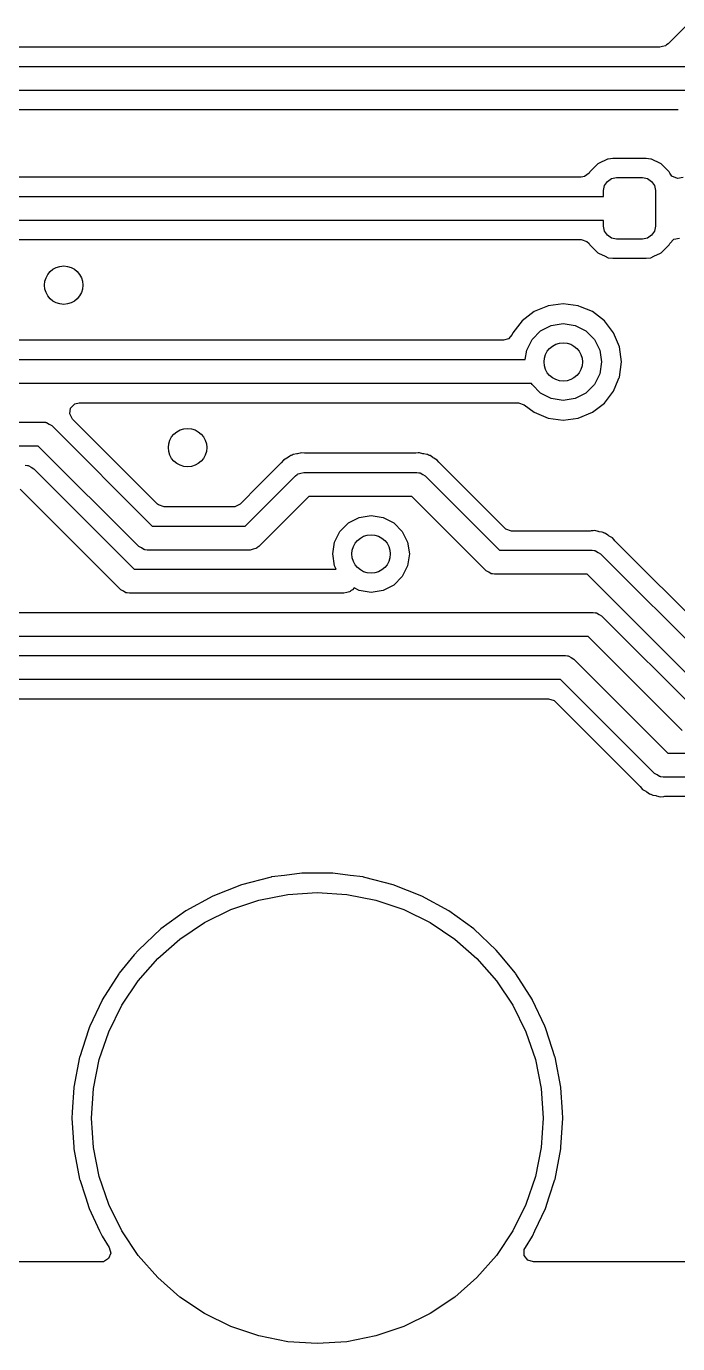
# Model space of a CAD drawing. Extents: x -27 to 355, y -108 to 35.
# Drawn here: x 315.21 to 321.99, y 11.78 to 25.5 of the extents above; entities that cross this region are included whole.
import ezdxf

# ---------------------------------------------------------------- set-up
doc = ezdxf.new("R2010")
doc.units = 0
doc.layers.add('BLACK', color=7, linetype='CONTINUOUS')

msp = doc.modelspace()

# ---------------------------------------------------------------- linework, layer by layer
at = {"layer": 'BLACK', "linetype": 'CONTINUOUS'}
for p, q in [((322.889, 26.3126), (321.892, 25.3153)), ((321.804, 25.2786), (314.596, 25.2786)), ((321.833, 25.2873), (321.804, 25.2786)), ((321.863, 25.2938), (321.833, 25.2873)), ((321.868, 25.2977), (321.863, 25.2938)), ((321.871, 25.2984), (321.868, 25.2977)), ((321.874, 25.3019), (321.871, 25.2984)), ((321.892, 25.3153), (321.874, 25.3019)), ((314.462, 25.0791), (322.171, 25.0791)), ((322.171, 24.8291), (314.41, 24.8291)), ((314.429, 24.6286), (321.995, 24.6286)), ((321.16, 24.0641), (321.076, 23.9804)), ((321.167, 24.0677), (321.16, 24.0641)), ((321.26, 24.1109), (321.167, 24.0677)), ((321.167, 24.0677), (321.167, 24.0677)), ((321.267, 24.1141), (321.26, 24.1109)), ((321.26, 24.1109), (321.26, 24.1109)), ((321.316, 24.1205), (321.267, 24.1141)), ((321.664, 24.1205), (321.316, 24.1205)), ((321.713, 24.1141), (321.664, 24.1205)), ((321.72, 24.1109), (321.713, 24.1141)), ((321.813, 24.0677), (321.72, 24.1109)), ((321.72, 24.1109), (321.72, 24.1109)), ((321.82, 24.0641), (321.813, 24.0677)), ((321.813, 24.0677), (321.813, 24.0677)), ((321.904, 23.9804), (321.82, 24.0641)), ((320.988, 23.9255), (312.679, 23.9255)), ((321.02, 23.9309), (320.988, 23.9255)), ((321.069, 23.9677), (321.02, 23.9309)), ((321.072, 23.9726), (321.069, 23.9677)), ((321.076, 23.9804), (321.072, 23.9726)), ((321.23, 23.8367), (321.26, 23.8805)), ((321.26, 23.8805), (321.303, 23.9097)), ((321.303, 23.9097), (321.355, 23.92)), ((321.355, 23.92), (321.625, 23.92)), ((321.625, 23.92), (321.677, 23.9097)), ((321.677, 23.9097), (321.72, 23.8805)), ((321.72, 23.8805), (321.75, 23.8367)), ((321.91, 23.9671), (321.904, 23.9804)), ((321.932, 23.9365), (321.91, 23.9671)), ((321.988, 23.9107), (321.932, 23.9365)), ((322.048, 23.9223), (321.988, 23.9107)), ((321.22, 23.785), (321.23, 23.8367)), ((321.22, 23.725), (321.22, 23.785)), ((321.75, 23.8367), (321.76, 23.785)), ((321.76, 23.785), (321.76, 23.415)), ((312.555, 23.725), (321.22, 23.725)), ((321.22, 23.475), (312.504, 23.475)), ((321.22, 23.415), (321.22, 23.475)), ((321.23, 23.3633), (321.22, 23.415)), ((321.26, 23.3195), (321.23, 23.3633)), ((321.75, 23.3633), (321.72, 23.3195)), ((321.76, 23.415), (321.75, 23.3633)), ((312.893, 23.2745), (320.988, 23.2745)), ((320.988, 23.2745), (321.046, 23.2556)), ((321.046, 23.2556), (321.069, 23.2323)), ((321.069, 23.2323), (321.072, 23.2274)), ((321.072, 23.2274), (321.076, 23.2196)), ((321.076, 23.2196), (321.16, 23.1359)), ((321.303, 23.2903), (321.26, 23.3195)), ((321.355, 23.28), (321.303, 23.2903)), ((321.625, 23.28), (321.355, 23.28)), ((321.677, 23.2903), (321.625, 23.28)), ((321.72, 23.3195), (321.677, 23.2903)), ((321.82, 23.1359), (321.904, 23.2196)), ((321.904, 23.2196), (321.91, 23.2329)), ((321.91, 23.2329), (321.952, 23.2777)), ((321.952, 23.2777), (322.012, 23.2893)), ((321.16, 23.1359), (321.167, 23.1323)), ((321.167, 23.1323), (321.167, 23.1323)), ((321.167, 23.1323), (321.236, 23.1005)), ((321.236, 23.1005), (321.267, 23.0859)), ((321.267, 23.0859), (321.316, 23.0795)), ((321.316, 23.0795), (321.664, 23.0795)), ((321.664, 23.0795), (321.713, 23.0859)), ((321.713, 23.0859), (321.744, 23.1005)), ((321.744, 23.1005), (321.813, 23.1323)), ((321.813, 23.1323), (321.82, 23.1359)), ((321.813, 23.1323), (321.813, 23.1323)), ((320.497, 22.5245), (320.372, 22.4283)), ((320.62, 22.5753), (320.497, 22.5245)), ((320.637, 22.5826), (320.62, 22.5753)), ((320.643, 22.585), (320.637, 22.5826)), ((320.8, 22.6057), (320.643, 22.585)), ((320.957, 22.585), (320.8, 22.6057)), ((320.963, 22.5826), (320.957, 22.585)), ((320.98, 22.5753), (320.963, 22.5826)), ((321.103, 22.5245), (320.98, 22.5753)), ((321.228, 22.4283), (321.103, 22.5245)), ((320.372, 22.4283), (320.275, 22.3028)), ((320.565, 22.3236), (320.676, 22.3804)), ((320.676, 22.3804), (320.8, 22.4)), ((320.8, 22.4), (320.924, 22.3804)), ((320.924, 22.3804), (321.035, 22.3236)), ((321.325, 22.3028), (321.228, 22.4283)), ((320.229, 22.2401), (320.177, 22.2255)), ((320.269, 22.2866), (320.229, 22.2401)), ((320.273, 22.2968), (320.269, 22.2866)), ((320.275, 22.3028), (320.273, 22.2968)), ((320.273, 22.2968), (320.273, 22.2968)), ((320.42, 22.1236), (320.476, 22.2351)), ((320.476, 22.2351), (320.565, 22.3236)), ((321.035, 22.3236), (321.124, 22.2351)), ((321.124, 22.2351), (321.18, 22.1236)), ((321.385, 22.1568), (321.325, 22.3028)), ((320.177, 22.2255), (313.744, 22.2255)), ((320.404, 22.025), (320.42, 22.1236)), ((321.18, 22.1236), (321.2, 22)), ((321.406, 22), (321.385, 22.1568)), ((313.62, 22.025), (320.404, 22.025)), ((321.2, 22), (321.18, 21.8764)), ((321.385, 21.8432), (321.406, 22)), ((321.18, 21.8764), (321.124, 21.7649)), ((321.373, 21.815), (321.383, 21.8372)), ((321.383, 21.8372), (321.385, 21.8432)), ((320.471, 21.775), (313.568, 21.775)), ((320.476, 21.7649), (320.471, 21.775)), ((320.565, 21.6764), (320.476, 21.7649)), ((321.124, 21.7649), (321.035, 21.6764)), ((321.228, 21.5717), (321.325, 21.6972)), ((321.325, 21.6972), (321.373, 21.815)), ((315.672, 21.5204), (315.716, 21.5637)), ((315.716, 21.5637), (315.761, 21.5745)), ((315.761, 21.5745), (320.334, 21.5745)), ((320.334, 21.5745), (320.395, 21.554)), ((320.395, 21.554), (320.497, 21.4755)), ((320.676, 21.6196), (320.565, 21.6764)), ((320.8, 21.6), (320.676, 21.6196)), ((320.924, 21.6196), (320.8, 21.6)), ((321.035, 21.6764), (320.924, 21.6196)), ((321.103, 21.4755), (321.228, 21.5717)), ((315.663, 21.46), (315.672, 21.5204)), ((315.691, 21.4055), (315.663, 21.46)), ((316.576, 20.5205), (315.691, 21.4055)), ((320.497, 21.4755), (320.643, 21.415)), ((320.643, 21.415), (320.8, 21.3943)), ((320.8, 21.3943), (320.957, 21.415)), ((320.957, 21.415), (321.103, 21.4755)), ((309.838, 21.3745), (315.386, 21.3745)), ((315.386, 21.3745), (315.408, 21.3713)), ((315.408, 21.3713), (315.413, 21.3717)), ((315.413, 21.3717), (315.415, 21.3703)), ((315.415, 21.3703), (315.422, 21.3694)), ((315.422, 21.3694), (315.448, 21.3527)), ((315.448, 21.3527), (315.475, 21.3379)), ((315.475, 21.3379), (316.521, 20.291)), ((315.334, 21.1245), (309.786, 21.1245)), ((316.381, 20.0777), (315.334, 21.1245)), ((317.921, 20.9971), (317.887, 20.9777)), ((317.928, 21.0018), (317.921, 20.9971)), ((317.953, 21.0191), (317.928, 21.0018)), ((317.96, 21.0241), (317.953, 21.0191)), ((317.953, 21.0191), (317.953, 21.0191)), ((317.969, 21.0263), (317.96, 21.0241)), ((317.974, 21.0288), (317.969, 21.0263)), ((317.979, 21.0308), (317.974, 21.0288)), ((317.987, 21.0351), (317.979, 21.0308)), ((318.025, 21.0418), (317.987, 21.0351)), ((318.034, 21.0437), (318.025, 21.0418)), ((318.063, 21.0515), (318.034, 21.0437)), ((318.071, 21.0538), (318.063, 21.0515)), ((318.063, 21.0515), (318.063, 21.0515)), ((318.106, 21.0507), (318.071, 21.0538)), ((318.11, 21.0504), (318.106, 21.0507)), ((318.118, 21.05), (318.11, 21.0504)), ((319.257, 21.05), (318.118, 21.05)), ((319.266, 21.0504), (319.257, 21.05)), ((319.291, 21.0526), (319.266, 21.0504)), ((319.304, 21.0538), (319.291, 21.0526)), ((319.337, 21.0449), (319.304, 21.0538)), ((319.342, 21.0437), (319.337, 21.0449)), ((319.35, 21.0418), (319.342, 21.0437)), ((319.38, 21.0366), (319.35, 21.0418)), ((319.389, 21.0351), (319.38, 21.0366)), ((319.38, 21.0366), (319.38, 21.0366)), ((319.396, 21.0308), (319.389, 21.0351)), ((319.402, 21.0288), (319.396, 21.0308)), ((319.407, 21.0263), (319.402, 21.0288)), ((319.415, 21.0241), (319.407, 21.0263)), ((319.444, 21.0041), (319.415, 21.0241)), ((319.447, 21.0018), (319.444, 21.0041)), ((319.454, 20.9971), (319.447, 21.0018)), ((319.488, 20.9777), (319.454, 20.9971)), ((315.2, 20.925), (315.222, 20.9218)), ((315.222, 20.9218), (315.227, 20.9221)), ((315.227, 20.9221), (315.229, 20.9208)), ((315.229, 20.9208), (315.236, 20.9199)), ((315.236, 20.9199), (315.261, 20.9032)), ((315.261, 20.9032), (315.288, 20.8884)), ((315.288, 20.8884), (316.335, 19.8415)), ((317.857, 20.9416), (317.634, 20.7187)), ((317.862, 20.9479), (317.857, 20.9416)), ((317.864, 20.9501), (317.862, 20.9479)), ((317.887, 20.9777), (317.864, 20.9501)), ((319.505, 20.9577), (319.488, 20.9777)), ((319.513, 20.9479), (319.505, 20.9577)), ((319.519, 20.9416), (319.513, 20.9479)), ((320.192, 20.2683), (319.519, 20.9416)), ((317.634, 20.7187), (317.436, 20.5205)), ((317.49, 20.291), (318.012, 20.8129)), ((318.012, 20.8129), (318.029, 20.8262)), ((318.029, 20.8262), (318.032, 20.8297)), ((318.032, 20.8297), (318.035, 20.8305)), ((318.035, 20.8305), (318.04, 20.8344)), ((318.04, 20.8344), (318.07, 20.8408)), ((318.07, 20.8408), (318.1, 20.8495)), ((318.1, 20.8495), (319.275, 20.8495)), ((319.275, 20.8495), (319.298, 20.8463)), ((319.298, 20.8463), (319.302, 20.8466)), ((319.302, 20.8466), (319.305, 20.8453)), ((319.305, 20.8453), (319.311, 20.8444)), ((319.311, 20.8444), (319.337, 20.8277)), ((319.337, 20.8277), (319.364, 20.8129)), ((319.364, 20.8129), (320.138, 20.0388)), ((316.195, 19.6281), (315.148, 20.675)), ((318.152, 20.5995), (317.63, 20.0777)), ((319.224, 20.5995), (318.152, 20.5995)), ((319.998, 19.8254), (319.224, 20.5995)), ((316.587, 20.5104), (316.576, 20.5205)), ((316.646, 20.4915), (316.587, 20.5104)), ((317.366, 20.4915), (316.646, 20.4915)), ((317.381, 20.4928), (317.366, 20.4915)), ((317.436, 20.5205), (317.381, 20.4928)), ((318.476, 20.2351), (318.565, 20.3236)), ((318.565, 20.3236), (318.676, 20.3804)), ((318.676, 20.3804), (318.8, 20.4)), ((318.8, 20.4), (318.924, 20.3804)), ((318.924, 20.3804), (319.035, 20.3236)), ((319.035, 20.3236), (319.124, 20.2351)), ((316.521, 20.291), (317.49, 20.291)), ((318.42, 20.1236), (318.476, 20.2351)), ((319.124, 20.2351), (319.18, 20.1236)), ((320.204, 20.2582), (320.192, 20.2683)), ((320.262, 20.2393), (320.204, 20.2582)), ((321.082, 20.2393), (320.262, 20.2393)), ((321.091, 20.2397), (321.082, 20.2393)), ((321.111, 20.2415), (321.091, 20.2397)), ((321.129, 20.2431), (321.111, 20.2415)), ((321.164, 20.2337), (321.129, 20.2431)), ((321.167, 20.233), (321.164, 20.2337)), ((321.175, 20.2311), (321.167, 20.233)), ((321.205, 20.2259), (321.175, 20.2311)), ((321.214, 20.2244), (321.205, 20.2259)), ((321.205, 20.2259), (321.205, 20.2259)), ((321.221, 20.2201), (321.214, 20.2244)), ((321.227, 20.2181), (321.221, 20.2201)), ((321.232, 20.2156), (321.227, 20.2181)), ((321.24, 20.2134), (321.232, 20.2156)), ((321.265, 20.1962), (321.24, 20.2134)), ((321.272, 20.1911), (321.265, 20.1962)), ((321.279, 20.1864), (321.272, 20.1911)), ((321.313, 20.167), (321.279, 20.1864)), ((316.408, 20.0629), (316.381, 20.0777)), ((316.434, 20.0462), (316.408, 20.0629)), ((316.441, 20.0453), (316.434, 20.0462)), ((316.443, 20.0439), (316.441, 20.0453)), ((316.448, 20.0442), (316.443, 20.0439)), ((316.47, 20.041), (316.448, 20.0442)), ((317.541, 20.041), (316.47, 20.041)), ((317.571, 20.0497), (317.541, 20.041)), ((317.601, 20.0562), (317.571, 20.0497)), ((317.606, 20.0601), (317.601, 20.0562)), ((317.609, 20.0609), (317.606, 20.0601)), ((317.612, 20.0643), (317.609, 20.0609)), ((317.63, 20.0777), (317.612, 20.0643)), ((318.4, 20), (318.42, 20.1236)), ((319.18, 20.1236), (319.2, 20)), ((320.138, 20.0388), (321.1, 20.0388)), ((321.1, 20.0388), (321.123, 20.0356)), ((321.123, 20.0356), (321.127, 20.0359)), ((321.127, 20.0359), (321.13, 20.0346)), ((321.13, 20.0346), (321.136, 20.0337)), ((321.136, 20.0337), (321.162, 20.017)), ((321.329, 20.1483), (321.313, 20.167)), ((321.338, 20.1372), (321.329, 20.1483)), ((321.344, 20.1309), (321.338, 20.1372)), ((322.42, 19.055), (321.344, 20.1309)), ((318.42, 19.8764), (318.4, 20)), ((319.2, 20), (319.18, 19.8764)), ((321.162, 20.017), (321.189, 20.0022)), ((321.189, 20.0022), (322.366, 18.8255)), ((316.335, 19.8415), (318.437, 19.8415)), ((318.437, 19.8415), (318.42, 19.8764)), ((319.124, 19.7649), (319.035, 19.6764)), ((319.18, 19.8764), (319.124, 19.7649)), ((320.025, 19.8106), (319.998, 19.8254)), ((320.051, 19.794), (320.025, 19.8106)), ((320.057, 19.793), (320.051, 19.794)), ((320.06, 19.7917), (320.057, 19.793)), ((320.064, 19.792), (320.06, 19.7917)), ((320.086, 19.7888), (320.064, 19.792)), ((321.049, 19.7888), (320.086, 19.7888)), ((322.225, 18.6121), (321.049, 19.7888)), ((316.222, 19.6134), (316.195, 19.6281)), ((318.605, 19.6281), (318.587, 19.6148)), ((318.623, 19.6466), (318.605, 19.6281)), ((318.676, 19.6196), (318.623, 19.6466)), ((319.035, 19.6764), (318.924, 19.6196)), ((316.248, 19.5967), (316.222, 19.6134)), ((316.254, 19.5957), (316.248, 19.5967)), ((316.257, 19.5944), (316.254, 19.5957)), ((316.261, 19.5947), (316.257, 19.5944)), ((316.283, 19.5915), (316.261, 19.5947)), ((318.517, 19.5915), (316.283, 19.5915)), ((318.546, 19.6002), (318.517, 19.5915)), ((318.576, 19.6067), (318.546, 19.6002)), ((318.581, 19.6105), (318.576, 19.6067)), ((318.584, 19.6113), (318.581, 19.6105)), ((318.587, 19.6148), (318.584, 19.6113)), ((318.8, 19.6), (318.676, 19.6196)), ((318.924, 19.6196), (318.8, 19.6)), ((304.846, 19.392), (321.112, 19.392)), ((321.112, 19.392), (321.134, 19.3888)), ((321.134, 19.3888), (321.138, 19.3891)), ((321.138, 19.3891), (321.141, 19.3878)), ((321.141, 19.3878), (321.147, 19.3869)), ((321.147, 19.3869), (321.173, 19.3702)), ((321.173, 19.3702), (321.2, 19.3554)), ((321.2, 19.3554), (322.179, 18.376)), ((321.06, 19.142), (304.898, 19.142)), ((322.039, 18.1626), (321.06, 19.142)), ((305.037, 18.9425), (320.823, 18.9425)), ((320.823, 18.9425), (320.845, 18.9393)), ((320.845, 18.9393), (320.849, 18.9396)), ((320.849, 18.9396), (320.852, 18.9383)), ((320.852, 18.9383), (320.858, 18.9373)), ((320.858, 18.9373), (320.884, 18.9206)), ((320.884, 18.9206), (320.911, 18.9059)), ((320.911, 18.9059), (321.89, 17.9264)), ((320.771, 18.6925), (305.089, 18.6925)), ((321.75, 17.7131), (320.771, 18.6925)), ((305.213, 18.492), (320.647, 18.492)), ((320.647, 18.492), (320.705, 18.4731)), ((320.705, 18.4731), (320.717, 18.463)), ((320.717, 18.463), (321.595, 17.5844)), ((321.89, 17.9264), (326.488, 17.9264)), ((321.777, 17.6983), (321.75, 17.7131)), ((321.595, 17.5844), (321.601, 17.578)), ((321.601, 17.578), (321.626, 17.5482)), ((321.803, 17.6816), (321.777, 17.6983)), ((321.809, 17.6807), (321.803, 17.6816)), ((321.812, 17.6793), (321.809, 17.6807)), ((321.817, 17.6796), (321.812, 17.6793)), ((321.839, 17.6764), (321.817, 17.6796)), ((326.436, 17.6764), (321.839, 17.6764)), ((321.626, 17.5482), (321.66, 17.5288)), ((321.66, 17.5288), (321.667, 17.5242)), ((321.667, 17.5242), (321.67, 17.5225)), ((321.67, 17.5225), (321.699, 17.5019)), ((321.699, 17.5019), (321.707, 17.4996)), ((321.707, 17.4996), (321.713, 17.4972)), ((321.713, 17.4972), (321.718, 17.4952)), ((321.718, 17.4952), (321.726, 17.4909)), ((321.726, 17.4909), (321.734, 17.4893)), ((321.734, 17.4893), (321.734, 17.4893)), ((321.734, 17.4893), (321.764, 17.4841)), ((321.764, 17.4841), (321.772, 17.4822)), ((321.772, 17.4822), (321.81, 17.4722)), ((321.81, 17.4722), (321.848, 17.4756)), ((321.848, 17.4756), (321.857, 17.4759)), ((321.857, 17.4759), (323.394, 17.4759)), ((317.745, 16.6313), (317.45, 16.5555)), ((317.758, 16.6345), (317.745, 16.6313)), ((317.761, 16.6353), (317.758, 16.6345)), ((317.758, 16.6345), (317.758, 16.6345)), ((317.764, 16.6357), (317.761, 16.6353)), ((317.897, 16.6525), (317.764, 16.6357)), ((317.764, 16.6357), (317.764, 16.6357)), ((318.08, 16.6755), (317.897, 16.6525)), ((318.4, 16.6755), (318.08, 16.6755)), ((318.583, 16.6525), (318.4, 16.6755)), ((318.716, 16.6357), (318.583, 16.6525)), ((318.719, 16.6353), (318.716, 16.6357)), ((318.716, 16.6357), (318.716, 16.6357)), ((318.722, 16.6345), (318.719, 16.6353)), ((318.735, 16.6313), (318.722, 16.6345)), ((318.722, 16.6345), (318.722, 16.6345)), ((319.03, 16.5555), (318.735, 16.6313)), ((317.45, 16.5555), (317.152, 16.4373)), ((317.933, 16.4549), (318.24, 16.475)), ((318.24, 16.475), (318.547, 16.4549)), ((319.328, 16.4373), (319.03, 16.5555)), ((317.152, 16.4373), (316.871, 16.2827)), ((317.341, 16.2961), (317.632, 16.3949)), ((317.632, 16.3949), (317.933, 16.4549)), ((318.547, 16.4549), (318.848, 16.3949)), ((318.848, 16.3949), (319.139, 16.2961)), ((319.609, 16.2827), (319.328, 16.4373)), ((316.871, 16.2827), (316.611, 16.0941)), ((317.065, 16.1602), (317.341, 16.2961)), ((319.139, 16.2961), (319.415, 16.1602)), ((319.869, 16.0941), (319.609, 16.2827)), ((316.611, 16.0941), (316.377, 15.8744)), ((316.809, 15.9894), (317.065, 16.1602)), ((319.415, 16.1602), (319.671, 15.9894)), ((320.103, 15.8744), (319.869, 16.0941)), ((316.578, 15.7867), (316.809, 15.9894)), ((319.671, 15.9894), (319.902, 15.7867)), ((316.335, 15.8239), (316.177, 15.6322)), ((316.377, 15.8744), (316.335, 15.8239)), ((316.376, 15.5556), (316.578, 15.7867)), ((319.902, 15.7867), (320.104, 15.5556)), ((320.145, 15.8239), (320.103, 15.8744)), ((320.303, 15.6322), (320.145, 15.8239)), ((316.173, 15.6271), (316.001, 15.3561)), ((316.177, 15.6322), (316.173, 15.6271)), ((316.205, 15.3), (316.376, 15.5556)), ((320.104, 15.5556), (320.275, 15.3)), ((320.307, 15.6271), (320.303, 15.6322)), ((320.479, 15.3561), (320.307, 15.6271)), ((315.999, 15.3533), (315.872, 15.0825)), ((316.001, 15.3561), (315.999, 15.3533)), ((315.999, 15.3533), (315.999, 15.3533)), ((316.069, 15.0243), (316.205, 15.3)), ((320.275, 15.3), (320.411, 15.0243)), ((320.481, 15.3533), (320.479, 15.3561)), ((320.608, 15.0825), (320.481, 15.3533)), ((320.481, 15.3533), (320.481, 15.3533)), ((315.857, 15.0432), (315.766, 14.7635)), ((315.864, 15.0658), (315.857, 15.0432)), ((315.872, 15.0825), (315.864, 15.0658)), ((315.97, 14.7332), (316.069, 15.0243)), ((320.411, 15.0243), (320.51, 14.7332)), ((320.616, 15.0658), (320.608, 15.0825)), ((320.623, 15.0432), (320.616, 15.0658)), ((320.714, 14.7635), (320.623, 15.0432)), ((315.765, 14.7605), (315.705, 14.4453)), ((315.766, 14.7635), (315.765, 14.7605)), ((315.766, 14.7635), (315.766, 14.7635)), ((315.91, 14.4317), (315.97, 14.7332)), ((320.51, 14.7332), (320.57, 14.4317)), ((320.715, 14.7605), (320.714, 14.7635)), ((320.714, 14.7635), (320.714, 14.7635)), ((320.775, 14.4453), (320.715, 14.7605)), ((315.704, 14.4422), (315.688, 14.1859)), ((315.705, 14.4453), (315.704, 14.4422)), ((315.704, 14.4422), (315.704, 14.4422)), ((315.89, 14.125), (315.91, 14.4317)), ((320.57, 14.4317), (320.59, 14.125)), ((320.776, 14.4422), (320.775, 14.4453)), ((320.792, 14.1859), (320.776, 14.4422)), ((320.776, 14.4422), (320.776, 14.4422)), ((315.688, 14.1859), (315.684, 14.125)), ((320.796, 14.125), (320.792, 14.1859)), ((315.684, 14.125), (315.685, 14.1219)), ((315.685, 14.1219), (315.704, 13.8217)), ((315.91, 13.8183), (315.89, 14.125)), ((320.59, 14.125), (320.57, 13.8183)), ((320.776, 13.8217), (320.795, 14.1219)), ((320.795, 14.1219), (320.796, 14.125)), ((315.704, 13.8217), (315.705, 13.8047)), ((315.705, 13.8047), (315.765, 13.4895)), ((315.97, 13.5168), (315.91, 13.8183)), ((320.57, 13.8183), (320.51, 13.5168)), ((320.715, 13.4895), (320.775, 13.8047)), ((320.775, 13.8047), (320.776, 13.8217)), ((315.765, 13.4895), (315.766, 13.4865)), ((315.766, 13.4865), (315.766, 13.4865)), ((315.766, 13.4865), (315.825, 13.3032)), ((316.069, 13.2257), (315.97, 13.5168)), ((320.51, 13.5168), (320.411, 13.2257)), ((320.655, 13.3032), (320.714, 13.4865)), ((320.714, 13.4865), (320.715, 13.4895)), ((320.714, 13.4865), (320.714, 13.4865)), ((315.825, 13.3032), (315.864, 13.1842)), ((315.864, 13.1842), (315.865, 13.1814)), ((315.865, 13.1814), (315.974, 12.9495)), ((316.205, 12.95), (316.069, 13.2257)), ((320.411, 13.2257), (320.275, 12.95)), ((320.506, 12.9495), (320.615, 13.1814)), ((320.615, 13.1814), (320.616, 13.1842)), ((320.616, 13.1842), (320.655, 13.3032)), ((315.974, 12.9495), (316.001, 12.8939)), ((316.376, 12.6944), (316.205, 12.95)), ((320.275, 12.95), (320.104, 12.6944)), ((320.479, 12.8939), (320.506, 12.9495)), ((316.001, 12.8939), (316.074, 12.7775)), ((316.074, 12.7775), (316.09, 12.7183)), ((320.395, 12.7551), (320.406, 12.7775)), ((320.406, 12.7775), (320.479, 12.8939)), ((315.991, 12.6255), (292.805, 12.6255)), ((316.015, 12.6286), (315.991, 12.6255)), ((316.067, 12.6614), (316.015, 12.6286)), ((316.09, 12.7183), (316.067, 12.6614)), ((316.578, 12.4633), (316.376, 12.6944)), ((320.104, 12.6944), (319.902, 12.4633)), ((320.395, 12.6939), (320.395, 12.7551)), ((320.431, 12.6444), (320.395, 12.6939)), ((320.489, 12.6255), (320.431, 12.6444)), ((345.626, 12.6255), (320.489, 12.6255)), ((316.809, 12.2606), (316.578, 12.4633)), ((319.902, 12.4633), (319.671, 12.2606)), ((317.065, 12.0898), (316.809, 12.2606)), ((319.671, 12.2606), (319.415, 12.0898)), ((317.341, 11.9539), (317.065, 12.0898)), ((319.415, 12.0898), (319.139, 11.9539)), ((317.632, 11.8551), (317.341, 11.9539)), ((319.139, 11.9539), (318.848, 11.8551)), ((317.933, 11.7951), (317.632, 11.8551)), ((318.848, 11.8551), (318.547, 11.7951)), ((318.24, 11.775), (317.933, 11.7951)), ((318.547, 11.7951), (318.24, 11.775))]:
    msp.add_line(p, q, dxfattribs=at)
at = {"layer": 'BLACK'}
for centre in [(315.6, 22.8), (320.8, 22), (316.889, 21.108), (318.8, 20)]:
    msp.add_circle(centre, 0.2, dxfattribs=at)

doc.saveas('drawing.dxf')
